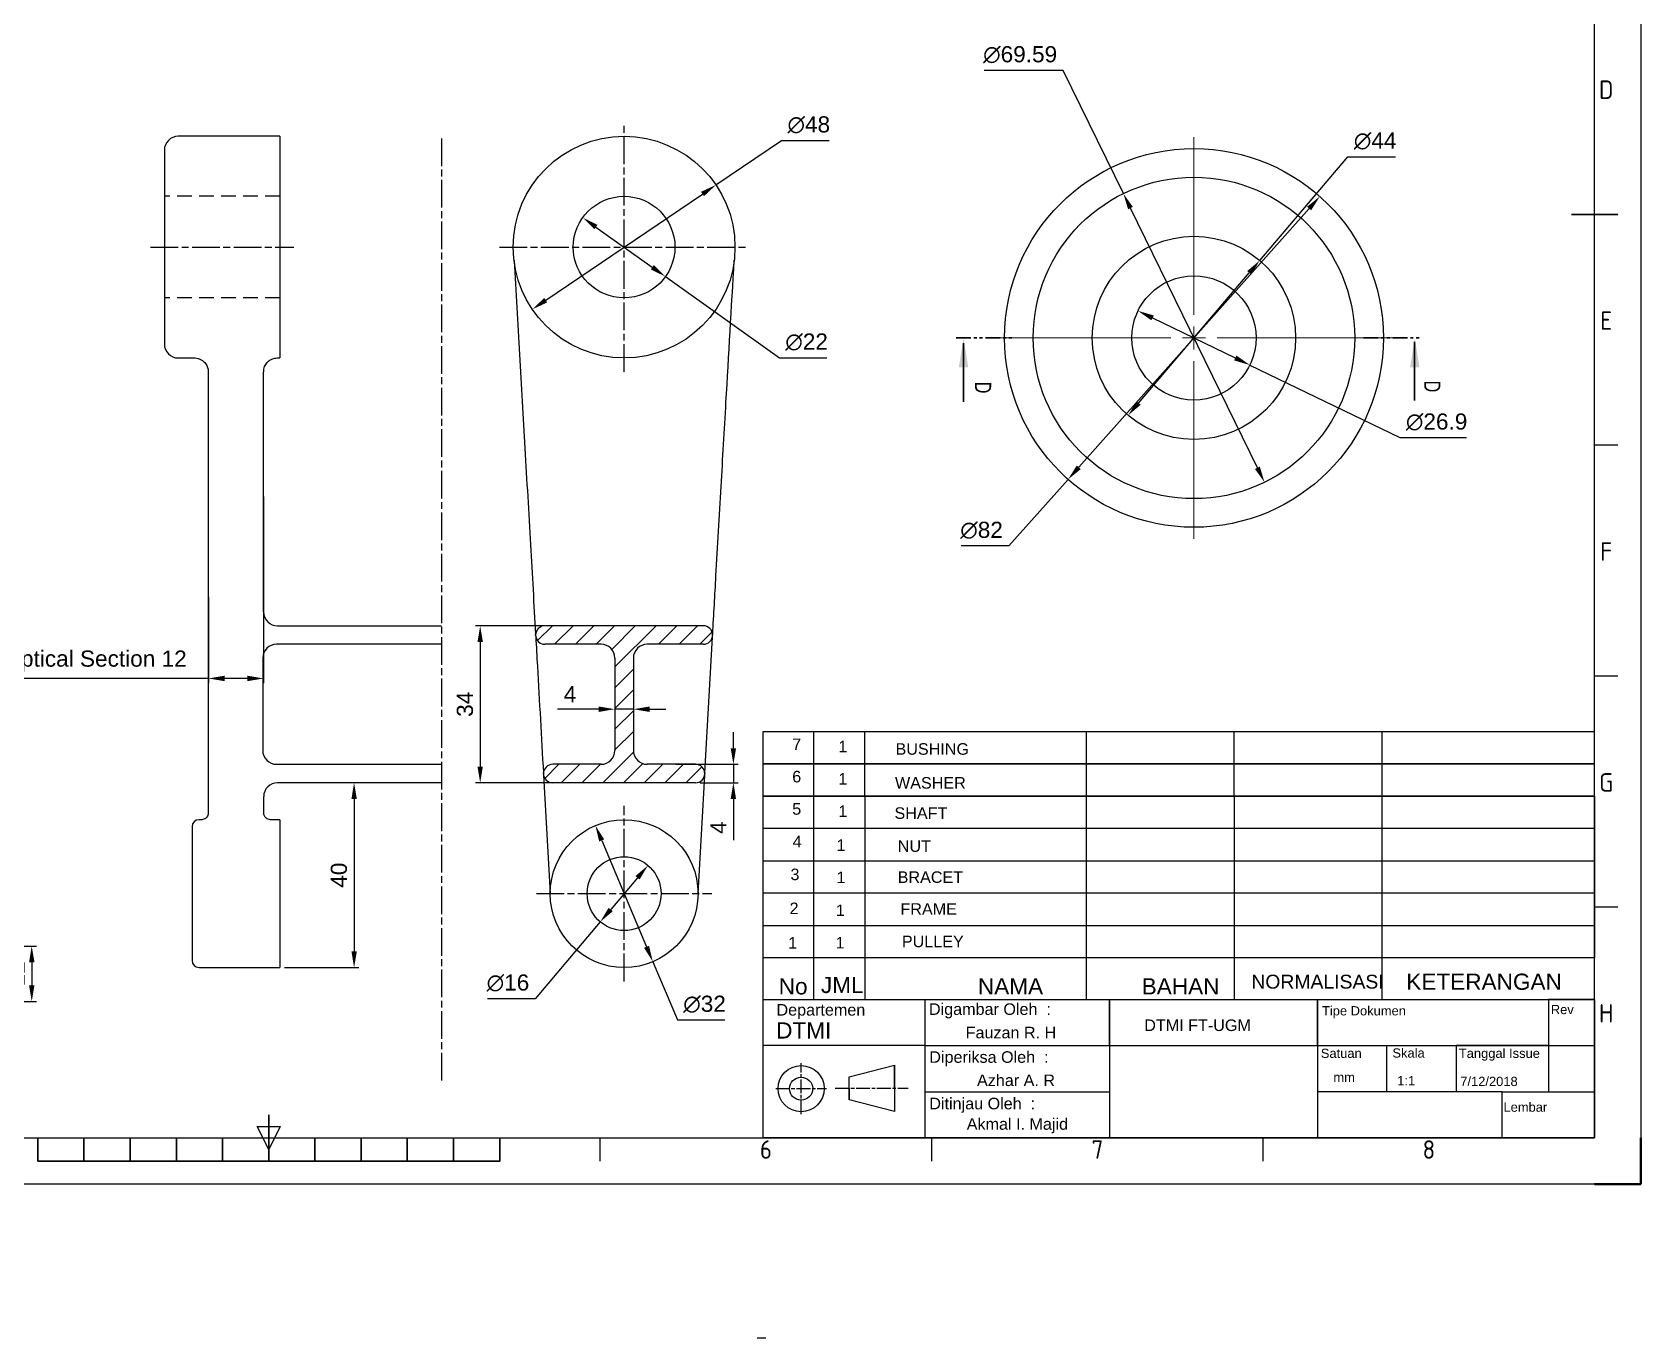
# Model space of a CAD drawing. Header units: millimetres. Extents: x 2729 to 3323, y 1345 to 1799.
# Drawn here: x 2975 to 3323.2, y 1345.3 to 1628.1 of the extents above; entities that cross this region are included whole.
import ezdxf
from ezdxf.enums import TextEntityAlignment as Align

# ---------------------------------------------------------------- set-up
doc = ezdxf.new("R2010")
doc.units = ezdxf.units.MM
doc.header["$LTSCALE"] = 0.5
for name, pattern in [('AM_ISO08W050', [18, 12, -1.5, 3, -1.5]), ('AM_ISO08W050x2', [9, 6, -0.75, 1.5, -0.75]), ('HIDDEN', [9.525, 6.35, -3.175]), ('PHANTOM', [12.7, 6.35, -1.27, 1.27, -1.27, 1.27, -1.27])]:
    doc.linetypes.add(name, pattern=pattern)
for name, color, linetype, lineweight in [('AM_5', 3, 'Continuous', 25), ('AM_7', 4, 'AM_ISO08W050', 25), ('AM_BOR', 7, 'Continuous', 50)]:
    doc.layers.add(name, color=color, linetype=linetype, lineweight=lineweight)
doc.styles.add('ACISOTS', font='isocp.shx')
doc.styles.add('SLDTEXTSTYLE7', font='TXT', dxfattribs={"width": 0.75})
doc.styles.get("Standard").update_dxf_attribs({"font": 'arial.ttf'})
doc.dimstyles.new('AM_ISO$0', dxfattribs={"dimtxt": 3.5, "dimasz": 3.5, "dimexe": 1, "dimexo": 1, "dimgap": 1.5, "dimtad": 1, "dimdsep": 46, "dimtxsty": 'Standard', "dimcen": 0, "dimclrd": 256, "dimclre": 256, "dimclrt": 2, "dimadec": 0, "dimazin": 2, "dimtp": 0.1, "dimtm": 0.1, "dimtfac": 0.71, "dimtdec": 3, "dimtmove": 0, "dimatfit": 3, "dimfxl": 1, "dimlwd": -1, "dimlwe": -1, "dimarcsym": 1})
doc.dimstyles.new('AM_ISO$3', dxfattribs={"dimtxt": 3.5, "dimasz": 3.5, "dimexe": 1, "dimexo": 1, "dimgap": 1.5, "dimtad": 1, "dimtoh": 1, "dimdsep": 46, "dimtxsty": 'Standard', "dimcen": 0, "dimclrd": 256, "dimclre": 256, "dimclrt": 2, "dimadec": 0, "dimazin": 2, "dimtp": 0.1, "dimtm": 0.1, "dimtfac": 0.71, "dimtdec": 3, "dimtofl": 0, "dimtmove": 0, "dimatfit": 0, "dimfxl": 1, "dimlwd": -1, "dimlwe": -1, "dimarcsym": 1})

# ---------------------------------------------------------------- blocks, each defined once
blk = doc.blocks.new('ISO_A2')
for p, q in [((584, 10), (584, 410)), ((10, 10), (584, 10))]:
    blk.add_line(p, q)
at = {"layer": 'AM_BOR', "color": 1, "lineweight": 25}
for p, q in [((594, 420), (594, 0)), ((589, 160), (584, 160)), ((589, 110), (584, 110)), ((589, 60), (584, 60)), ((297, 7.5), (294.5, 12.5)), ((294.5, 12.5), (299.5, 12.5)), ((299.5, 12.5), (297, 7.5)), ((368.75, 5), (368.75, 10)), ((440.5, 5), (440.5, 10)), ((512.25, 5), (512.25, 10)), ((594, 0), (0, 0))]:
    blk.add_line(p, q, dxfattribs=at)
at = {"layer": 'AM_BOR', "color": 2, "lineweight": 35}
for p, q in [((579, 210), (589, 210)), ((297, 10), (297, 15)), ((247, 5), (247, 10)), ((257, 5), (257, 10)), ((267, 5), (267, 10)), ((277, 5), (277, 10)), ((287, 5), (287, 10)), ((297, 10), (297, 5)), ((307, 5), (307, 10)), ((317, 5), (317, 10)), ((327, 5), (327, 10)), ((337, 5), (337, 10)), ((347, 5), (347, 10)), ((247, 5), (347, 5))]:
    blk.add_line(p, q, dxfattribs=at)
at = {"layer": 'AM_BOR'}
for q in [(594, 10), (584, 0)]:
    blk.add_line((594, 0), q, dxfattribs=at)
at = {"layer": 'AM_BOR', "color": 1, "lineweight": 25, "style": 'ACISOTS'}
for s, p in [('D', (586.5, 237)), ('E', (586.5, 187)), ('F', (586.5, 137)), ('G', (586.5, 87)), ('H', (586.5, 37)), ('6', (404.625, 7.5)), ('7', (476.375, 7.5)), ('8', (548.125, 7.5))]:
    blk.add_text(s, height=4, dxfattribs=at).set_placement(p, align=Align.MIDDLE)
blk = doc.blocks.new('SW_CENTERMARKSYMBOL_0')
at = {"color": 0, "linetype": 'Continuous', "lineweight": 18}
for p, q in [((0, 5), (0, 43.5)), ((-5, 0), (-43.5, 0)), ((0, 0), (-2.5, 0)), ((0, 0), (0, 2.5)), ((0, 0), (0, -2.5)), ((0, 0), (2.5, 0)), ((5, 0), (43.5, 0)), ((0, -5), (0, -43.5))]:
    blk.add_line(p, q, dxfattribs=at)
blk = doc.blocks.new('*D61')
at = {"layer": 'AM_5', "linetype": 'ByBlock', "transparency": 16777216}
for p, q in [((2969, 1430.16), (2975.86, 1430.16)), ((2974.86, 1426.66), (2974.86, 1421.66)), ((2969, 1418.16), (2975.86, 1418.16))]:
    blk.add_line(p, q, dxfattribs=at)
at = {"layer": 'AM_5', "transparency": 16777216}
for points in [[(2974.28, 1426.66), (2975.45, 1426.66), (2974.86, 1430.16)], [(2974.28, 1421.66), (2975.45, 1421.66), (2974.86, 1418.16)]]:
    blk.add_solid(points, dxfattribs=at)
at = {"layer": 'Defpoints', "color": 0, "transparency": 16777216}
for p in [(2968, 1430.16), (2968, 1418.16), (2974.86, 1418.16)]:
    blk.add_point(p, dxfattribs=at)
at = {"layer": 'AM_5', "color": 2, "transparency": 16777216, "insert": (2971.61, 1424.16), "char_height": 3.5, "attachment_point": 5, "rotation": 90}
blk.add_mtext('12', dxfattribs=at)
blk = doc.blocks.new('*D69')
at = {"layer": 'AM_5', "linetype": 'ByBlock', "transparency": 16777216}
for p, q in [((3240.67, 1578.62), (3259.74, 1601.09)), ((3259.74, 1601.09), (3270.05, 1601.09)), ((3214.46, 1547.74), (3238.4, 1575.95))]:
    blk.add_line(p, q, dxfattribs=at)
at = {"layer": 'AM_5', "transparency": 16777216}
for points in [[(3237.96, 1576.33), (3238.85, 1575.57), (3240.67, 1578.62)], [(3214.01, 1548.12), (3214.9, 1547.37), (3212.19, 1545.08)]]:
    blk.add_solid(points, dxfattribs=at)
at = {"layer": 'Defpoints', "color": 0, "transparency": 16777216}
for p in [(3240.67, 1578.62), (3212.19, 1545.08)]:
    blk.add_point(p, dxfattribs=at)
at = {"layer": 'AM_5', "color": 2, "transparency": 16777216, "insert": (3265.65, 1604.47), "char_height": 3.5, "attachment_point": 5}
blk.add_mtext('∅44', dxfattribs=at)
blk = doc.blocks.new('*D71')
at = {"layer": 'AM_5', "linetype": 'ByBlock', "transparency": 16777216}
for p, q in [((3217.47, 1566.19), (3235.38, 1557.51)), ((3238.53, 1555.98), (3271.01, 1540.25)), ((3271.01, 1540.25), (3285.42, 1540.25))]:
    blk.add_line(p, q, dxfattribs=at)
at = {"layer": 'AM_5', "transparency": 16777216}
for points in [[(3217.73, 1566.71), (3217.22, 1565.66), (3214.32, 1567.71)], [(3235.64, 1558.03), (3235.13, 1556.98), (3238.53, 1555.98)]]:
    blk.add_solid(points, dxfattribs=at)
at = {"layer": 'Defpoints', "color": 0, "transparency": 16777216}
for p in [(3214.32, 1567.71), (3238.53, 1555.98)]:
    blk.add_point(p, dxfattribs=at)
at = {"layer": 'AM_5', "color": 2, "transparency": 16777216, "insert": (3278.96, 1543.63), "char_height": 3.5, "attachment_point": 5}
blk.add_mtext('∅26.9', dxfattribs=at)
blk = doc.blocks.new('*D73')
at = {"layer": 'AM_5', "linetype": 'ByBlock', "transparency": 16777216}
for p, q in [((3198.12, 1619.78), (3180.99, 1619.78)), ((3211.15, 1593.11), (3198.12, 1619.78)), ((3240.17, 1533.73), (3212.69, 1589.96))]:
    blk.add_line(p, q, dxfattribs=at)
at = {"layer": 'AM_5', "transparency": 16777216}
for points in [[(3213.21, 1590.22), (3212.17, 1589.71), (3211.15, 1593.11)], [(3240.69, 1533.99), (3239.64, 1533.47), (3241.7, 1530.59)]]:
    blk.add_solid(points, dxfattribs=at)
at = {"layer": 'Defpoints', "color": 0, "transparency": 16777216}
for p in [(3211.15, 1593.11), (3241.7, 1530.59)]:
    blk.add_point(p, dxfattribs=at)
at = {"layer": 'AM_5', "color": 2, "transparency": 16777216, "insert": (3188.81, 1623.17), "char_height": 3.5, "attachment_point": 5}
blk.add_mtext('∅69.59', dxfattribs=at)
blk = doc.blocks.new('*D75')
at = {"layer": 'AM_5', "linetype": 'ByBlock', "transparency": 16777216}
for p, q in [((3251.35, 1589.86), (3201.5, 1533.83)), ((3199.18, 1531.22), (3186.35, 1516.8)), ((3186.35, 1516.8), (3176.07, 1516.8))]:
    blk.add_line(p, q, dxfattribs=at)
at = {"layer": 'AM_5', "transparency": 16777216}
for points in [[(3250.92, 1590.25), (3251.79, 1589.48), (3253.68, 1592.48)], [(3201.07, 1534.22), (3201.94, 1533.44), (3199.18, 1531.22)]]:
    blk.add_solid(points, dxfattribs=at)
at = {"layer": 'Defpoints', "color": 0, "transparency": 16777216}
for p in [(3253.68, 1592.48), (3199.18, 1531.22)]:
    blk.add_point(p, dxfattribs=at)
at = {"layer": 'AM_5', "color": 2, "transparency": 16777216, "insert": (3180.46, 1520.18), "char_height": 3.5, "attachment_point": 5}
blk.add_mtext('∅82', dxfattribs=at)
blk = doc.blocks.new('*D77')
at = {"layer": 'AM_5', "linetype": 'ByBlock', "transparency": 16777216}
for p, q in [((3122.95, 1594.97), (3137.15, 1604.59)), ((3137.15, 1604.59), (3147.48, 1604.59)), ((3086.11, 1570.01), (3120.06, 1593.01))]:
    blk.add_line(p, q, dxfattribs=at)
at = {"layer": 'AM_5', "transparency": 16777216}
for points in [[(3119.73, 1593.49), (3120.38, 1592.53), (3122.95, 1594.97)], [(3085.79, 1570.49), (3086.44, 1569.53), (3083.22, 1568.05)]]:
    blk.add_solid(points, dxfattribs=at)
at = {"layer": 'Defpoints', "color": 0, "transparency": 16777216}
for p in [(3122.95, 1594.97), (3083.22, 1568.05)]:
    blk.add_point(p, dxfattribs=at)
at = {"layer": 'AM_5', "color": 2, "transparency": 16777216, "insert": (3143.06, 1607.98), "char_height": 3.5, "attachment_point": 5}
blk.add_mtext('∅48', dxfattribs=at)
blk = doc.blocks.new('*D79')
at = {"layer": 'AM_5', "linetype": 'ByBlock', "transparency": 16777216}
for p, q in [((3096.98, 1585.86), (3109.19, 1577.16)), ((3112.04, 1575.13), (3136.7, 1557.56)), ((3136.7, 1557.56), (3146.99, 1557.56))]:
    blk.add_line(p, q, dxfattribs=at)
at = {"layer": 'AM_5', "transparency": 16777216}
for points in [[(3097.32, 1586.34), (3096.64, 1585.39), (3094.13, 1587.89)], [(3109.53, 1577.63), (3108.86, 1576.68), (3112.04, 1575.13)]]:
    blk.add_solid(points, dxfattribs=at)
at = {"layer": 'Defpoints', "color": 0, "transparency": 16777216}
for p in [(3094.13, 1587.89), (3112.04, 1575.13)]:
    blk.add_point(p, dxfattribs=at)
at = {"layer": 'AM_5', "color": 2, "transparency": 16777216, "insert": (3142.59, 1560.95), "char_height": 3.5, "attachment_point": 5}
blk.add_mtext('∅22', dxfattribs=at)
blk = doc.blocks.new('*D91')
at = {"layer": 'AM_5', "linetype": 'ByBlock', "transparency": 16777216}
for p, q in [((3126.74, 1473.01), (3126.74, 1476.51)), ((3114.31, 1469.51), (3127.74, 1469.51)), ((3126.74, 1469.51), (3126.74, 1465.51)), ((3119.54, 1465.51), (3127.74, 1465.51)), ((3126.74, 1462.01), (3126.74, 1453.09))]:
    blk.add_line(p, q, dxfattribs=at)
at = {"layer": 'AM_5', "transparency": 16777216}
for points in [[(3126.15, 1473.01), (3127.32, 1473.01), (3126.74, 1469.51)], [(3126.15, 1462.01), (3127.32, 1462.01), (3126.74, 1465.51)]]:
    blk.add_solid(points, dxfattribs=at)
at = {"layer": 'Defpoints', "color": 0, "transparency": 16777216}
for p in [(3113.31, 1469.51), (3118.54, 1465.51), (3126.74, 1465.51)]:
    blk.add_point(p, dxfattribs=at)
at = {"layer": 'AM_5', "color": 2, "transparency": 16777216, "insert": (3123.49, 1455.8), "char_height": 3.5, "attachment_point": 5, "rotation": 90}
blk.add_mtext('4', dxfattribs=at)
blk = doc.blocks.new('*D92')
at = {"layer": 'AM_5', "linetype": 'ByBlock', "transparency": 16777216}
for p, q in [((3097.59, 1481.45), (3088.66, 1481.45)), ((3101.09, 1481.51), (3101.09, 1480.45)), ((3105.09, 1481.45), (3101.09, 1481.45)), ((3105.09, 1481.51), (3105.09, 1480.45)), ((3108.59, 1481.45), (3112.09, 1481.45))]:
    blk.add_line(p, q, dxfattribs=at)
at = {"layer": 'AM_5', "transparency": 16777216}
for points in [[(3097.59, 1482.03), (3097.59, 1480.86), (3101.09, 1481.45)], [(3108.59, 1482.03), (3108.59, 1480.86), (3105.09, 1481.45)]]:
    blk.add_solid(points, dxfattribs=at)
at = {"layer": 'Defpoints', "color": 0, "transparency": 16777216}
for p in [(3101.09, 1482.51), (3101.09, 1481.45), (3105.09, 1482.51)]:
    blk.add_point(p, dxfattribs=at)
at = {"layer": 'AM_5', "color": 2, "transparency": 16777216, "insert": (3091.38, 1484.7), "char_height": 3.5, "attachment_point": 5}
blk.add_mtext('4', dxfattribs=at)
blk = doc.blocks.new('*D93')
at = {"layer": 'AM_5', "linetype": 'ByBlock', "transparency": 16777216}
for p, q in [((3044.82, 1465.51), (3043.64, 1465.51)), ((3044.64, 1462.01), (3044.64, 1429.01)), ((3029.57, 1425.51), (3045.64, 1425.51))]:
    blk.add_line(p, q, dxfattribs=at)
at = {"layer": 'AM_5', "transparency": 16777216}
for points in [[(3044.06, 1462.01), (3045.23, 1462.01), (3044.64, 1465.51)], [(3044.06, 1429.01), (3045.23, 1429.01), (3044.64, 1425.51)]]:
    blk.add_solid(points, dxfattribs=at)
at = {"layer": 'Defpoints', "color": 0, "transparency": 16777216}
for p in [(3045.82, 1465.51), (3028.57, 1425.51), (3044.64, 1425.51)]:
    blk.add_point(p, dxfattribs=at)
at = {"layer": 'AM_5', "color": 2, "transparency": 16777216, "insert": (3041.36, 1445.51), "char_height": 3.5, "attachment_point": 5, "rotation": 90}
blk.add_mtext('40', dxfattribs=at)
blk = doc.blocks.new('*D95')
at = {"layer": 'AM_5', "linetype": 'ByBlock', "transparency": 16777216}
for p, q in [((3105.99, 1444.95), (3100.18, 1438.08)), ((3097.92, 1435.4), (3083.85, 1418.76)), ((3083.85, 1418.76), (3073.53, 1418.76))]:
    blk.add_line(p, q, dxfattribs=at)
at = {"layer": 'AM_5', "transparency": 16777216}
for points in [[(3105.55, 1445.32), (3106.44, 1444.57), (3108.25, 1447.62)], [(3099.73, 1438.45), (3100.63, 1437.7), (3097.92, 1435.4)]]:
    blk.add_solid(points, dxfattribs=at)
at = {"layer": 'Defpoints', "color": 0, "transparency": 16777216}
for p in [(3108.25, 1447.62), (3097.92, 1435.4)]:
    blk.add_point(p, dxfattribs=at)
at = {"layer": 'AM_5', "color": 2, "transparency": 16777216, "insert": (3077.94, 1422.15), "char_height": 3.5, "attachment_point": 5}
blk.add_mtext('∅16', dxfattribs=at)
blk = doc.blocks.new('*D97')
at = {"layer": 'AM_5', "linetype": 'ByBlock', "transparency": 16777216}
for p, q in [((3098.23, 1453.03), (3107.94, 1429.99)), ((3109.3, 1426.77), (3114.61, 1414.16)), ((3114.61, 1414.16), (3124.9, 1414.16))]:
    blk.add_line(p, q, dxfattribs=at)
at = {"layer": 'AM_5', "transparency": 16777216}
for points in [[(3098.77, 1453.26), (3097.69, 1452.8), (3096.87, 1456.26)], [(3108.48, 1430.22), (3107.4, 1429.77), (3109.3, 1426.77)]]:
    blk.add_solid(points, dxfattribs=at)
at = {"layer": 'Defpoints', "color": 0, "transparency": 16777216}
for p in [(3096.87, 1456.26), (3109.3, 1426.77)]:
    blk.add_point(p, dxfattribs=at)
at = {"layer": 'AM_5', "color": 2, "transparency": 16777216, "insert": (3120.5, 1417.55), "char_height": 3.5, "attachment_point": 5}
blk.add_mtext('∅32', dxfattribs=at)
blk = doc.blocks.new('*D98')
at = {"layer": 'AM_5', "linetype": 'ByBlock', "transparency": 16777216}
for p, q in [((3102.09, 1499.51), (3070.93, 1499.51)), ((3071.93, 1496.01), (3071.93, 1469.01)), ((3102.09, 1465.51), (3070.93, 1465.51))]:
    blk.add_line(p, q, dxfattribs=at)
at = {"layer": 'AM_5', "transparency": 16777216}
for points in [[(3071.35, 1496.01), (3072.51, 1496.01), (3071.93, 1499.51)], [(3071.35, 1469.01), (3072.51, 1469.01), (3071.93, 1465.51)]]:
    blk.add_solid(points, dxfattribs=at)
at = {"layer": 'Defpoints', "color": 0, "transparency": 16777216}
for p in [(3103.09, 1499.51), (3071.93, 1465.51), (3103.09, 1465.51)]:
    blk.add_point(p, dxfattribs=at)
at = {"layer": 'AM_5', "color": 2, "transparency": 16777216, "insert": (3068.64, 1482.51), "char_height": 3.5, "attachment_point": 5, "rotation": 90}
blk.add_mtext('34', dxfattribs=at)
blk = doc.blocks.new('*D99')
at = {"layer": 'AM_5', "linetype": 'ByBlock', "transparency": 16777216}
for p, q in [((3025.06, 1527.51), (3025.06, 1487.11)), ((3013.09, 1505.76), (3013.09, 1487.11)), ((3013.09, 1488.11), (2965.92, 1488.11)), ((3021.56, 1488.11), (3016.59, 1488.11))]:
    blk.add_line(p, q, dxfattribs=at)
at = {"layer": 'AM_5', "transparency": 16777216}
for points in [[(3016.59, 1488.69), (3016.59, 1487.53), (3013.09, 1488.11)], [(3021.56, 1488.69), (3021.56, 1487.53), (3025.06, 1488.11)]]:
    blk.add_solid(points, dxfattribs=at)
at = {"layer": 'Defpoints', "color": 0, "transparency": 16777216}
for p in [(3025.06, 1528.51), (3013.09, 1506.76), (3013.09, 1488.11)]:
    blk.add_point(p, dxfattribs=at)
at = {"layer": 'AM_5', "color": 2, "transparency": 16777216, "insert": (2987.75, 1491.88), "char_height": 3.5, "attachment_point": 5}
blk.add_mtext('Eliptical Section 12', dxfattribs=at)

msp = doc.modelspace()

# ---------------------------------------------------------------- hatches: boundary and pattern name
at = {"linetype": 'Continuous', "lineweight": 18}
h = msp.add_hatch(dxfattribs=at)
h.set_pattern_fill('ANSI31', style=0)
h.set_pattern_definition([(45, (2732.3532, 1409.229), (-2.245064, 2.245064), [])])
edge = h.paths.add_edge_path(flags=0)
edge.add_line((3105.086, 1472.511), (3105.086, 1492.511))
edge.add_arc((3108.086, 1492.511), 3, 90, 180, ccw=False)
edge.add_line((3108.086, 1495.511), (3120.242, 1495.511))
edge.add_arc((3120.242, 1497.511), 2, 270, 360)
edge.add_arc((3120.242, 1497.511), 2, 0, 90)
edge.add_line((3120.242, 1499.511), (3085.929, 1499.511))
edge.add_arc((3085.929, 1497.511), 2, 90, 180)
edge.add_arc((3085.929, 1497.511), 2, 180, 270)
edge.add_line((3085.929, 1495.511), (3098.086, 1495.511))
edge.add_arc((3098.086, 1492.511), 3, 0, 90, ccw=False)
edge.add_line((3101.086, 1492.511), (3101.086, 1472.511))
edge.add_arc((3098.086, 1472.511), 3, 270, 360, ccw=False)
edge.add_line((3098.086, 1469.511), (3087.63, 1469.511))
edge.add_arc((3087.63, 1467.511), 2, 90, 180)
edge.add_arc((3087.63, 1467.511), 2, 180, 270)
edge.add_line((3087.63, 1465.511), (3118.541, 1465.511))
edge.add_arc((3118.541, 1467.511), 2, 270, 360)
edge.add_arc((3118.541, 1467.511), 2, 0, 90)
edge.add_line((3118.541, 1469.511), (3108.086, 1469.511))
edge.add_arc((3108.086, 1472.511), 3, 180, 270, ccw=False)

# ---------------------------------------------------------------- linework, layer by layer
at = {"color": 7, "linetype": 'Continuous', "lineweight": 25}
for p, q in [((3028.571, 1605.511), (3006.571, 1605.511)), ((3028.571, 1605.511), (3028.571, 1557.511)), ((3003.571, 1602.511), (3003.571, 1560.511)), ((3126.919, 1578.637), (3126.921, 1578.669)), ((3006.571, 1557.511), (3010.08, 1557.511)), ((3028.056, 1557.511), (3028.571, 1557.511)), ((3083.92, 1497.662), (3083.924, 1497.579)), ((3083.942, 1497.321), (3083.953, 1497.12)), ((3120.242, 1499.511), (3085.929, 1499.511)), ((3063.571, 1495.511), (3027.875, 1495.511)), ((3098.086, 1495.511), (3085.929, 1495.511)), ((3120.242, 1495.511), (3108.086, 1495.511)), ((3120.565, 1467.69), (3122.224, 1497.049)), ((3101.086, 1492.511), (3101.086, 1472.511)), ((3105.086, 1492.511), (3105.086, 1472.511)), ((3027.849, 1469.511), (3063.571, 1469.511)), ((3098.086, 1469.511), (3087.63, 1469.511)), ((3118.541, 1469.511), (3108.086, 1469.511)), ((3085.614, 1467.653), (3085.618, 1467.578)), ((3085.618, 1467.578), (3085.64, 1467.187)), ((3085.626, 1467.578), (3085.631, 1467.473)), ((3085.64, 1467.187), (3087.083, 1441.555)), ((3119.089, 1441.552), (3120.532, 1467.107)), ((3025.065, 1459.007), (3025.064, 1462.511)), ((3118.541, 1465.511), (3087.63, 1465.511)), ((3009.571, 1456.011), (3009.571, 1427.011)), ((3011.578, 1457.511), (3011.071, 1457.511)), ((3028.571, 1457.511), (3026.563, 1457.511)), ((3028.571, 1457.511), (3028.571, 1425.511)), ((3011.071, 1425.511), (3028.571, 1425.511)), ((3131.907, 1345.317), (3133.763, 1345.317))]:
    msp.add_line(p, q, dxfattribs=at)
at = {"linetype": 'HIDDEN'}
for p, q in [((3028.571, 1592.511), (3003.571, 1592.511)), ((3028.571, 1570.511), (3003.571, 1570.511))]:
    msp.add_line(p, q, dxfattribs=at)
at = {"color": 7, "linetype": 'PHANTOM', "lineweight": 35}
for p, q in [((3174.965, 1561.848), (3187.671, 1561.848)), ((3263.12, 1561.848), (3275.82, 1561.848))]:
    msp.add_line(p, q, dxfattribs=at)
at = {"color": 7, "linetype": 'Continuous', "lineweight": 35}
for p, q in [((3176.552, 1547.982), (3176.552, 1560.682)), ((3274.162, 1548.31), (3274.162, 1561.01))]:
    msp.add_line(p, q, dxfattribs=at)
for p, q in [((3028.058, 1499.511), (3063.571, 1499.511)), ((3133.161, 1476.598), (3313.161, 1476.598)), ((3133.161, 1462.598), (3133.161, 1476.598)), ((3144.161, 1476.598), (3155.161, 1476.598)), ((3144.161, 1462.598), (3144.161, 1476.598)), ((3155.161, 1462.598), (3155.161, 1476.598)), ((3203.161, 1476.598), (3235.161, 1476.598)), ((3203.161, 1462.598), (3203.161, 1476.598)), ((3235.161, 1462.598), (3235.161, 1476.598)), ((3267.161, 1462.598), (3267.161, 1476.598)), ((3133.161, 1469.598), (3313.161, 1469.598)), ((3313.161, 1469.598), (3133.161, 1469.598)), ((3144.161, 1469.598), (3155.161, 1469.598)), ((3203.161, 1469.598), (3235.161, 1469.598)), ((3063.571, 1465.511), (3028.064, 1465.511)), ((3133.161, 1418.598), (3133.161, 1462.598)), ((3133.161, 1462.598), (3313.161, 1462.598)), ((3313.161, 1462.598), (3133.161, 1462.598)), ((3144.161, 1418.598), (3144.161, 1462.598)), ((3144.161, 1462.598), (3155.161, 1462.598)), ((3155.161, 1462.598), (3155.161, 1418.598)), ((3203.161, 1418.598), (3203.161, 1462.598)), ((3203.161, 1462.598), (3235.161, 1462.598)), ((3235.161, 1462.598), (3235.161, 1418.598)), ((3267.161, 1418.598), (3267.161, 1462.598)), ((3313.161, 1462.598), (3313.161, 1427.598)), ((3313.161, 1462.598), (3313.161, 1427.598)), ((3313.161, 1455.598), (3133.161, 1455.598)), ((3313.161, 1448.598), (3313.161, 1455.598)), ((3133.161, 1441.598), (3133.161, 1448.598)), ((3133.161, 1448.598), (3313.161, 1448.598)), ((3313.161, 1441.598), (3133.161, 1441.598)), ((3313.161, 1434.598), (3313.161, 1441.598)), ((3133.161, 1427.598), (3133.161, 1434.598)), ((3133.161, 1434.598), (3313.161, 1434.598)), ((3313.161, 1427.598), (3133.161, 1427.598)), ((3133.161, 1388.598), (3133.161, 1418.598)), ((3133.161, 1418.598), (3313.161, 1418.598)), ((3133.161, 1418.598), (3168.161, 1418.598)), ((3133.161, 1418.598), (3144.161, 1418.598)), ((3155.161, 1418.598), (3203.161, 1418.598)), ((3168.161, 1418.598), (3168.161, 1408.598)), ((3208.161, 1408.598), (3208.161, 1418.598)), ((3208.161, 1418.598), (3208.161, 1388.598)), ((3235.161, 1418.598), (3267.161, 1418.598)), ((3253.161, 1408.598), (3253.161, 1418.598)), ((3253.161, 1418.598), (3253.161, 1388.598)), ((3313.161, 1418.598), (3303.161, 1418.598)), ((3303.161, 1418.598), (3303.161, 1398.598)), ((3313.161, 1418.598), (3313.161, 1388.598)), ((3168.161, 1408.598), (3133.161, 1408.598)), ((3168.161, 1408.598), (3168.161, 1388.598)), ((3168.161, 1408.598), (3208.161, 1408.598)), ((3168.161, 1408.598), (3168.161, 1398.598)), ((3208.161, 1408.598), (3253.161, 1408.598)), ((3253.161, 1408.598), (3313.161, 1408.598)), ((3268.161, 1398.598), (3268.161, 1408.598)), ((3303.161, 1408.598), (3283.161, 1408.598)), ((3283.161, 1408.598), (3283.161, 1398.598)), ((3151.799, 1401.856), (3161.583, 1404.356)), ((3161.583, 1399.356), (3161.583, 1404.356)), ((3161.583, 1404.356), (3161.583, 1394.356)), ((3151.799, 1396.856), (3151.799, 1401.856)), ((3151.799, 1399.356), (3151.799, 1396.856)), ((3161.583, 1394.356), (3151.799, 1396.856)), ((3168.161, 1398.598), (3208.161, 1398.598)), ((3293.161, 1398.598), (3253.161, 1398.598)), ((3283.161, 1398.598), (3268.161, 1398.598)), ((3293.161, 1388.598), (3293.161, 1398.598)), ((3293.161, 1398.598), (3313.161, 1398.598)), ((3313.161, 1388.598), (3133.161, 1388.598)), ((3313.161, 1388.598), (3293.161, 1388.598))]:
    msp.add_line(p, q)
at = {"color": 7, "linetype": 'Continuous', "lineweight": 25, "flags": 128}
msp.add_lwpolyline([(3083.928, 1497.561), (3083.929, 1497.542), (3083.931, 1497.518)], dxfattribs=at)
at = {"color": 7, "linetype": 'Continuous', "lineweight": 25}
for centre, radius in [((3103.086, 1581.511), 24), ((3226.429, 1561.848), 41), ((3226.429, 1561.848), 34.794), ((3103.086, 1581.511), 11), ((3226.429, 1561.848), 22), ((3226.429, 1561.848), 13.45), ((3103.086, 1441.511), 16), ((3103.086, 1441.511), 8)]:
    msp.add_circle(centre, radius, dxfattribs=at)
for radius in [5, 2.5]:
    msp.add_circle((3141.406, 1399.28), radius)
for centre, radius, start, end in [((3006.571, 1602.511), 3, 90, 180), ((3006.571, 1560.511), 3, 180, 270), ((3028.058, 1502.511), 3, 180.04923, 269.99971), ((3082.071, 1497.511), 1.859, 0.00188, 5.26873), ((3085.929, 1497.511), 2, 90, 180), ((3085.929, 1497.511), 2, 180, 270), ((3120.242, 1497.511), 2, 0, 90), ((3120.242, 1497.511), 2, 270, 0), ((3124.1, 1497.511), 1.858, 174.73142, 179.99853), ((3027.879, 1492.516), 2.995, 90.08819, 180.02371), ((3098.086, 1492.511), 3, 0, 90), ((3108.086, 1492.511), 3, 90, 180), ((3027.855, 1472.505), 2.994, 179.80153, 269.88413), ((3087.63, 1467.511), 2, 90, 180), ((3098.086, 1472.511), 3, 270, 0), ((3108.086, 1472.511), 3, 180, 270), ((3118.541, 1467.511), 2, 0, 90), ((3083.747, 1467.511), 1.883, 0.00031, 5.14183), ((3087.63, 1467.511), 2, 180, 270), ((3118.541, 1467.511), 2, 270, 0), ((3122.421, 1467.511), 1.88, 174.86116, 180.00024), ((3028.064, 1462.511), 3, 90.0003, 180.03896), ((3011.071, 1456.011), 1.5, 90, 180), ((3120.587, 1441.469), 1.501, 176.81941, 179.85898), ((3011.071, 1427.011), 1.5, 180, 270)]:
    msp.add_arc(centre, radius, start, end, dxfattribs=at)
for points, knots in [([(3079.265, 1578.585), (3079.258, 1578.642), (3079.247, 1578.73), (3079.242, 1578.775), (3079.241, 1578.78), (3079.242, 1578.777), (3079.242, 1578.771), (3079.244, 1578.757), (3079.247, 1578.732), (3079.248, 1578.709), (3079.248, 1578.696)], [0, 0, 0, 0, 0.4642056, 0.7169576, 0.7859907, 0.8197545, 0.8452809, 0.8694378, 0.9210765, 1, 1, 1, 1]), ([(3079.254, 1578.614), (3080.041, 1565.057), (3081.232, 1544.538), (3082.785, 1517.554), (3083.551, 1504.127), (3083.92, 1497.662)], [0, 0, 0, 0, 0.5024301, 0.760431, 1, 1, 1, 1]), ([(3122.263, 1497.746), (3122.499, 1501.94), (3123.099, 1512.58), (3124.063, 1529.297), (3125.375, 1552.069), (3126.323, 1568.394), (3126.919, 1578.644)], [0, 0, 0, 0, 0.1555143, 0.3945601, 0.6199067, 1, 1, 1, 1]), ([(3010.081, 1557.502), (3010.122, 1557.505), (3010.364, 1557.523), (3010.823, 1557.434), (3011.41, 1557.227), (3011.923, 1556.902), (3012.331, 1556.519), (3012.64, 1556.103), (3012.858, 1555.675), (3012.996, 1555.256), (3013.068, 1554.869), (3013.076, 1554.626), (3013.079, 1554.515)], [0, 0, 0, 0, 0.0259834, 0.1544799, 0.2935783, 0.4209626, 0.5386795, 0.6481532, 0.7498215, 0.8435407, 0.9286338, 1, 1, 1, 1]), ([(3025.066, 1554.523), (3025.065, 1554.55), (3025.059, 1554.731), (3025.11, 1555.109), (3025.252, 1555.61), (3025.502, 1556.105), (3025.836, 1556.551), (3026.274, 1556.945), (3026.794, 1557.255), (3027.374, 1557.446), (3027.806, 1557.526), (3028.034, 1557.508), (3028.055, 1557.506)], [0, 0, 0, 0, 0.0175234, 0.1181824, 0.2416541, 0.3501939, 0.4705162, 0.5961717, 0.7245386, 0.8540018, 0.9865988, 1, 1, 1, 1]), ([(3013.081, 1554.515), (3013.081, 1552.434), (3013.082, 1548.251), (3013.083, 1542.165), (3013.084, 1536.804), (3013.084, 1532.311), (3013.085, 1528.612), (3013.085, 1525.282), (3013.085, 1522.303), (3013.085, 1519.481), (3013.085, 1516.252), (3013.085, 1512.312), (3013.085, 1507.534), (3013.085, 1502.156), (3013.085, 1496.18), (3013.084, 1489.604), (3013.083, 1482.582), (3013.082, 1475.136), (3013.08, 1467.289), (3013.079, 1461.851), (3013.078, 1459.029), (3013.078, 1459)], [0, 0, 0, 0, 0.0653572, 0.1313864, 0.1911662, 0.2337521, 0.2724803, 0.3073508, 0.3383637, 0.3660302, 0.3960046, 0.4397559, 0.4897813, 0.5460809, 0.6086546, 0.6775026, 0.7526249, 0.8292013, 0.9113556, 0.9990879, 1, 1, 1, 1]), ([(3025.058, 1502.511), (3025.058, 1502.843), (3025.058, 1504.567), (3025.058, 1507.884), (3025.058, 1512.662), (3025.058, 1518.04), (3025.058, 1524.016), (3025.058, 1530.593), (3025.059, 1537.614), (3025.06, 1545.06), (3025.061, 1550.708), (3025.062, 1553.918), (3025.062, 1554.513)], [0, 0, 0, 0, 0.01910796, 0.09946666, 0.19134986, 0.2947579, 0.40969124, 0.53615038, 0.67413597, 0.81479469, 0.96570183, 1, 1, 1, 1]), ([(3083.938, 1497.324), (3083.938, 1497.325), (3083.938, 1497.326), (3083.938, 1497.322), (3083.939, 1497.318), (3083.94, 1497.305), (3083.944, 1497.254), (3083.95, 1497.177), (3083.949, 1497.109), (3083.948, 1497.078)], [0, 0, 0, 0, 0.073412, 0.0946212, 0.1137514, 0.1396397, 0.2508964, 0.6664672, 1, 1, 1, 1]), ([(3083.94, 1497.301), (3083.943, 1497.25), (3084.067, 1495.081), (3084.633, 1485.199), (3085.183, 1475.368), (3085.614, 1467.653)], [0, 0, 0, 0, 0.0052212, 0.2194242, 1, 1, 1, 1]), ([(3024.884, 1492.515), (3024.882, 1490.515), (3024.88, 1488.515), (3024.878, 1486.515), (3024.873, 1481.848), (3024.867, 1477.182), (3024.861, 1472.516)], [0, 0, 0, 0, 0.006, 0.006, 0.006, 0.019999038, 0.019999038, 0.019999038, 0.019999038]), ([(3013.068, 1458.992), (3013.069, 1458.943), (3013.074, 1458.767), (3012.984, 1458.446), (3012.785, 1458.089), (3012.481, 1457.789), (3012.1, 1457.588), (3011.781, 1457.5), (3011.604, 1457.517), (3011.579, 1457.519)], [0, 0, 0, 0, 0.0657996, 0.2327873, 0.4161768, 0.589161, 0.772165, 0.9676784, 1, 1, 1, 1]), ([(3026.562, 1457.522), (3026.529, 1457.519), (3026.354, 1457.503), (3026.031, 1457.593), (3025.659, 1457.791), (3025.381, 1458.068), (3025.203, 1458.356), (3025.106, 1458.635), (3025.066, 1458.854), (3025.068, 1458.972), (3025.069, 1459.008)], [0, 0, 0, 0, 0.0423529, 0.2247367, 0.4150992, 0.5769785, 0.7191069, 0.8446848, 0.9539646, 1, 1, 1, 1])]:
    msp.add_open_spline(points, degree=3, knots=knots, dxfattribs=at)
at = {"color": 8, "linetype": 'Continuous', "lineweight": 25}
for points, knots in [([(3083.922, 1497.682), (3083.922, 1497.671), (3083.923, 1497.65), (3083.924, 1497.624), (3083.925, 1497.604), (3083.925, 1497.593), (3083.925, 1497.586), (3083.925, 1497.583), (3083.926, 1497.58), (3083.926, 1497.578), (3083.926, 1497.577), (3083.926, 1497.578), (3083.926, 1497.578), (3083.926, 1497.579)], [0, 0, 0, 0, 0.246543, 0.4937406, 0.6170673, 0.7416822, 0.7842629, 0.8272535, 0.8699151, 0.9139571, 0.9442865, 0.9755157, 1, 1, 1, 1]), ([(3085.623, 1467.68), (3085.623, 1467.668), (3085.624, 1467.643), (3085.625, 1467.615), (3085.626, 1467.595), (3085.626, 1467.585), (3085.626, 1467.58), (3085.626, 1467.578), (3085.626, 1467.577), (3085.627, 1467.576), (3085.626, 1467.577), (3085.626, 1467.578), (3085.626, 1467.578), (3085.626, 1467.578)], [0, 0, 0, 0, 0.274564, 0.5504265, 0.6683112, 0.7886973, 0.8215929, 0.8598553, 0.8990913, 0.9374376, 0.9773316, 0.9960716, 1, 1, 1, 1])]:
    msp.add_open_spline(points, degree=3, knots=knots, dxfattribs=at)
at = {"color": 7, "linetype": 'Continuous', "lineweight": 25}
for points in [[(3122.218, 1497.12), (3122.222, 1497.186), (3122.226, 1497.252), (3122.233, 1497.319)], [(3122.242, 1497.477), (3122.243, 1497.543), (3122.246, 1497.61), (3122.249, 1497.677)], [(3122.249, 1497.677), (3122.25, 1497.678), (3122.25, 1497.68), (3122.25, 1497.682)], [(3085.639, 1467.325), (3085.644, 1467.275), (3085.647, 1467.226), (3085.65, 1467.176)], [(3120.521, 1467.176), (3120.524, 1467.226), (3120.528, 1467.275), (3120.532, 1467.325)], [(3120.541, 1467.473), (3120.542, 1467.523), (3120.544, 1467.573), (3120.547, 1467.623)], [(3120.547, 1467.623), (3120.547, 1467.641), (3120.548, 1467.66), (3120.549, 1467.68)]]:
    msp.add_open_spline(points, degree=3, dxfattribs=at)
at = {"color": 7, "linetype": 'Continuous', "lineweight": 35}
for points in [[(3176.552, 1561.848), (3175.536, 1555.498), (3177.568, 1555.498)], [(3274.232, 1561.848), (3273.216, 1555.498), (3275.248, 1555.498)]]:
    msp.add_solid(points, dxfattribs=at)
at = {"layer": 'AM_7'}
for p, q in [((3103.086, 1554.511), (3103.086, 1608.511)), ((3063.571, 1605.067), (3063.571, 1400.839)), ((3000.571, 1581.511), (3031.571, 1581.511)), ((3076.086, 1581.511), (3130.086, 1581.511)), ((3103.086, 1422.511), (3103.086, 1460.511)), ((3084.086, 1441.511), (3122.086, 1441.511))]:
    msp.add_line(p, q, dxfattribs=at)
at = {"layer": 'AM_7', "linetype": 'AM_ISO08W050x2'}
for p, q in [((3141.406, 1393.78), (3141.406, 1404.78)), ((3135.906, 1399.28), (3146.906, 1399.28)), ((3141.406, 1399.28), (3141.406, 1399.28)), ((3141.406, 1399.28), (3141.406, 1399.28)), ((3141.406, 1399.28), (3141.406, 1399.28)), ((3148.799, 1399.356), (3164.583, 1399.356))]:
    msp.add_line(p, q, dxfattribs=at)

# ---------------------------------------------------------------- block references
at = {"lineweight": 0}
msp.add_blockref('ISO_A2', (2729.161, 1378.598), dxfattribs=at)
at = {"color": 7, "linetype": 'Continuous', "lineweight": 18}
msp.add_blockref('SW_CENTERMARKSYMBOL_0', (3226.429, 1561.848), dxfattribs=at)

# ---------------------------------------------------------------- texts
at = {"color": 7, "linetype": 'Continuous', "char_height": 3.5, "attachment_point": 1, "rotation": 270, "style": 'SLDTEXTSTYLE7'}
for insert in [(3182.543, 1552.367), (3279.784, 1552.616)]:
    msp.add_mtext('D', dxfattribs=dict(at, insert=insert))
at = {"attachment_point": 1}
for s, width, insert, char_height in [('7', 12.84336, (3139.481, 1475.101), 2.5), ('1', 12.84336, (3149.457, 1474.618), 2.5), ('BUSHING', 26.27889, (3161.832, 1474.087), 2.5), ('6', 12.84336, (3139.481, 1468.101), 2.5), ('1', 12.84336, (3149.457, 1467.618), 2.5), ('WASHER', 26.27889, (3161.719, 1466.749), 2.5), ('5', 12.84336, (3139.481, 1461.101), 2.5), ('1', 12.84336, (3149.457, 1460.618), 2.5), ('SHAFT', 26.27889, (3161.607, 1460.199), 2.5), ('4', 12.84336, (3139.578, 1454.033), 2.5), ('1', 12.84336, (3149.065, 1453.268), 2.5), ('NUT', 26.27889, (3162.322, 1453.052), 2.5), ('3', 12.84336, (3139.094, 1446.928), 2.5), ('1', 12.84336, (3149.055, 1446.28), 2.5), ('BRACET', 26.27889, (3162.3, 1446.329), 2.5), ('2', 12.84336, (3138.9, 1439.57), 2.5), ('1', 12.84336, (3148.933, 1439.149), 2.5), ('FRAME', 26.27889, (3162.905, 1439.433), 2.5), ('1', 12.84336, (3138.609, 1432.114), 2.5), ('1', 12.84336, (3148.872, 1432.139), 2.5), ('PULLEY', 26.27889, (3163.211, 1432.415), 2.5), ('KETERANGAN', 16.71631, (3272.387, 1424.188), 3.5), ('No', 16.71631, (3136.552, 1423.185), 3.5), ('JML', 16.71631, (3145.682, 1423.482), 3.5), ('NAMA', 16.71631, (3179.658, 1423.185), 3.5), ('BAHAN', 16.71631, (3215.119, 1423.185), 3.5), ('NORMALISASI', 16.71631, (3238.856, 1423.947), 3), ('Departemen', 12.45192, (3136.072, 1417.599), 2.5), ('Digambar Oleh  :', 26.27889, (3169.073, 1417.751), 2.5), ('Tipe Dokumen', 37.48813, (3254.146, 1417.143), 2), ('Rev', 37.48813, (3303.682, 1417.414), 2), ('DTMI FT-UGM', 37.48813, (3215.673, 1414.258), 2.5), ('DTMI', 17.03544, (3135.995, 1413.631), 3.5), ('Fauzan R. H', 20.75215, (3177.013, 1412.674), 2.5), ('Diperiksa Oleh  :', 25.36218, (3169.15, 1407.375), 2.5), ('Satuan', 37.48813, (3253.892, 1407.933), 2), ('Skala', 37.48813, (3269.387, 1407.999), 2), ('\\PTanggal Issue', 37.48813, (3283.768, 1411.269), 2), ('Azhar A. R', 20.3203, (3179.472, 1402.34), 2.5), ('mm', 6.73237, (3256.616, 1402.747), 2), ('1:1', 1.39892, (3270.436, 1402.02), 2), ('7/12/2018', 5.33783, (3284.079, 1401.851), 2), ('Ditinjau Oleh  :', 23.2232, (3169.15, 1397.304), 2.5), ('Lembar', 37.48813, (3293.426, 1396.281), 2), ('Akmal I. Majid', 24.59826, (3177.249, 1392.877), 2.5)]:
    msp.add_mtext_dynamic_manual_height_columns(s, width=width, gutter_width=12.5, heights=[0], dxfattribs=dict(at, insert=insert, char_height=char_height))

# ---------------------------------------------------------------- dimensions: what is measured, and where the dimension line sits
at = {"layer": 'AM_5'}
for p1, p2, override, picture, middle in [((3241.705, 1530.586), (3211.153, 1593.109), {"dimpost": '', "dimtofl": 1, "dimatfit": 2}, '*D73', (3188.806, 1619.783)), ((3083.217, 1568.049), (3122.954, 1594.974), {"dimpost": '', "dimtofl": 1, "dimatfit": 2}, '*D77', (3143.065, 1604.594)), ((3212.19, 1545.077), (3240.667, 1578.619), {"dimpost": '', "dimtofl": 1, "dimatfit": 2}, '*D69', (3265.647, 1601.088)), ((3253.681, 1592.48), (3199.177, 1531.215), {"dimtofl": 1, "dimatfit": 2}, '*D75', (3180.459, 1516.8)), ((3094.127, 1587.894), (3112.045, 1575.129), {"dimpost": '', "dimtofl": 1, "dimatfit": 2}, '*D79', (3142.594, 1557.564)), ((3214.324, 1567.712), (3238.533, 1555.984), {"dimpost": '', "dimtofl": 1, "dimatfit": 2}, '*D71', (3278.964, 1540.249)), ((3096.872, 1456.256), (3109.299, 1426.767), {"dimpost": '', "dimtofl": 1, "dimatfit": 2}, '*D97', (3120.504, 1414.162)), ((3108.251, 1447.62), (3097.92, 1435.403), {"dimpost": '', "dimtofl": 1, "dimatfit": 2}, '*D95', (3077.939, 1418.762))]:
    dim = msp.add_diameter_dim_2p(p1=p1, p2=p2, dimstyle='AM_ISO$3', override=override, dxfattribs=at)
    dim.commit()
    dim.dimension.update_dxf_attribs({"geometry": picture, "text_midpoint": middle, "dimtype": 163})
dim = msp.add_linear_dim(base=(3013.085, 1488.112), p1=(3025.058, 1528.512), p2=(3013.085, 1506.757), text='Eliptical Section 12', dimstyle='AM_ISO$0', override={"dimpost": '12'}, dxfattribs=at)
dim.commit()
dim.dimension.update_dxf_attribs({"geometry": '*D99', "text_midpoint": (2987.751, 1488.112), "dimtype": 160})
for base, p1, p2, angle, picture, middle in [((3071.929, 1465.511), (3103.086, 1499.511), (3103.086, 1465.511), 90, '*D98', (3068.641, 1482.511)), ((3101.086, 1481.447), (3105.086, 1482.511), (3101.086, 1482.511), 0, '*D92', (3091.375, 1484.697)), ((3126.736, 1465.511), (3113.313, 1469.511), (3118.541, 1465.511), 90, '*D91', (3123.486, 1455.801)), ((3044.643, 1425.511), (3045.818, 1465.511), (3028.571, 1425.511), 90, '*D93', (3041.356, 1445.511)), ((2974.864, 1418.155), (2968.001, 1430.155), (2968.001, 1418.155), 90, '*D61', (2971.607, 1424.155))]:
    dim = msp.add_linear_dim(base=base, p1=p1, p2=p2, angle=angle, dimstyle='AM_ISO$0', override={"dimpost": ''}, dxfattribs=at)
    dim.commit()
    dim.dimension.update_dxf_attribs({"geometry": picture, "text_midpoint": middle})

doc.saveas('drawing.dxf')
